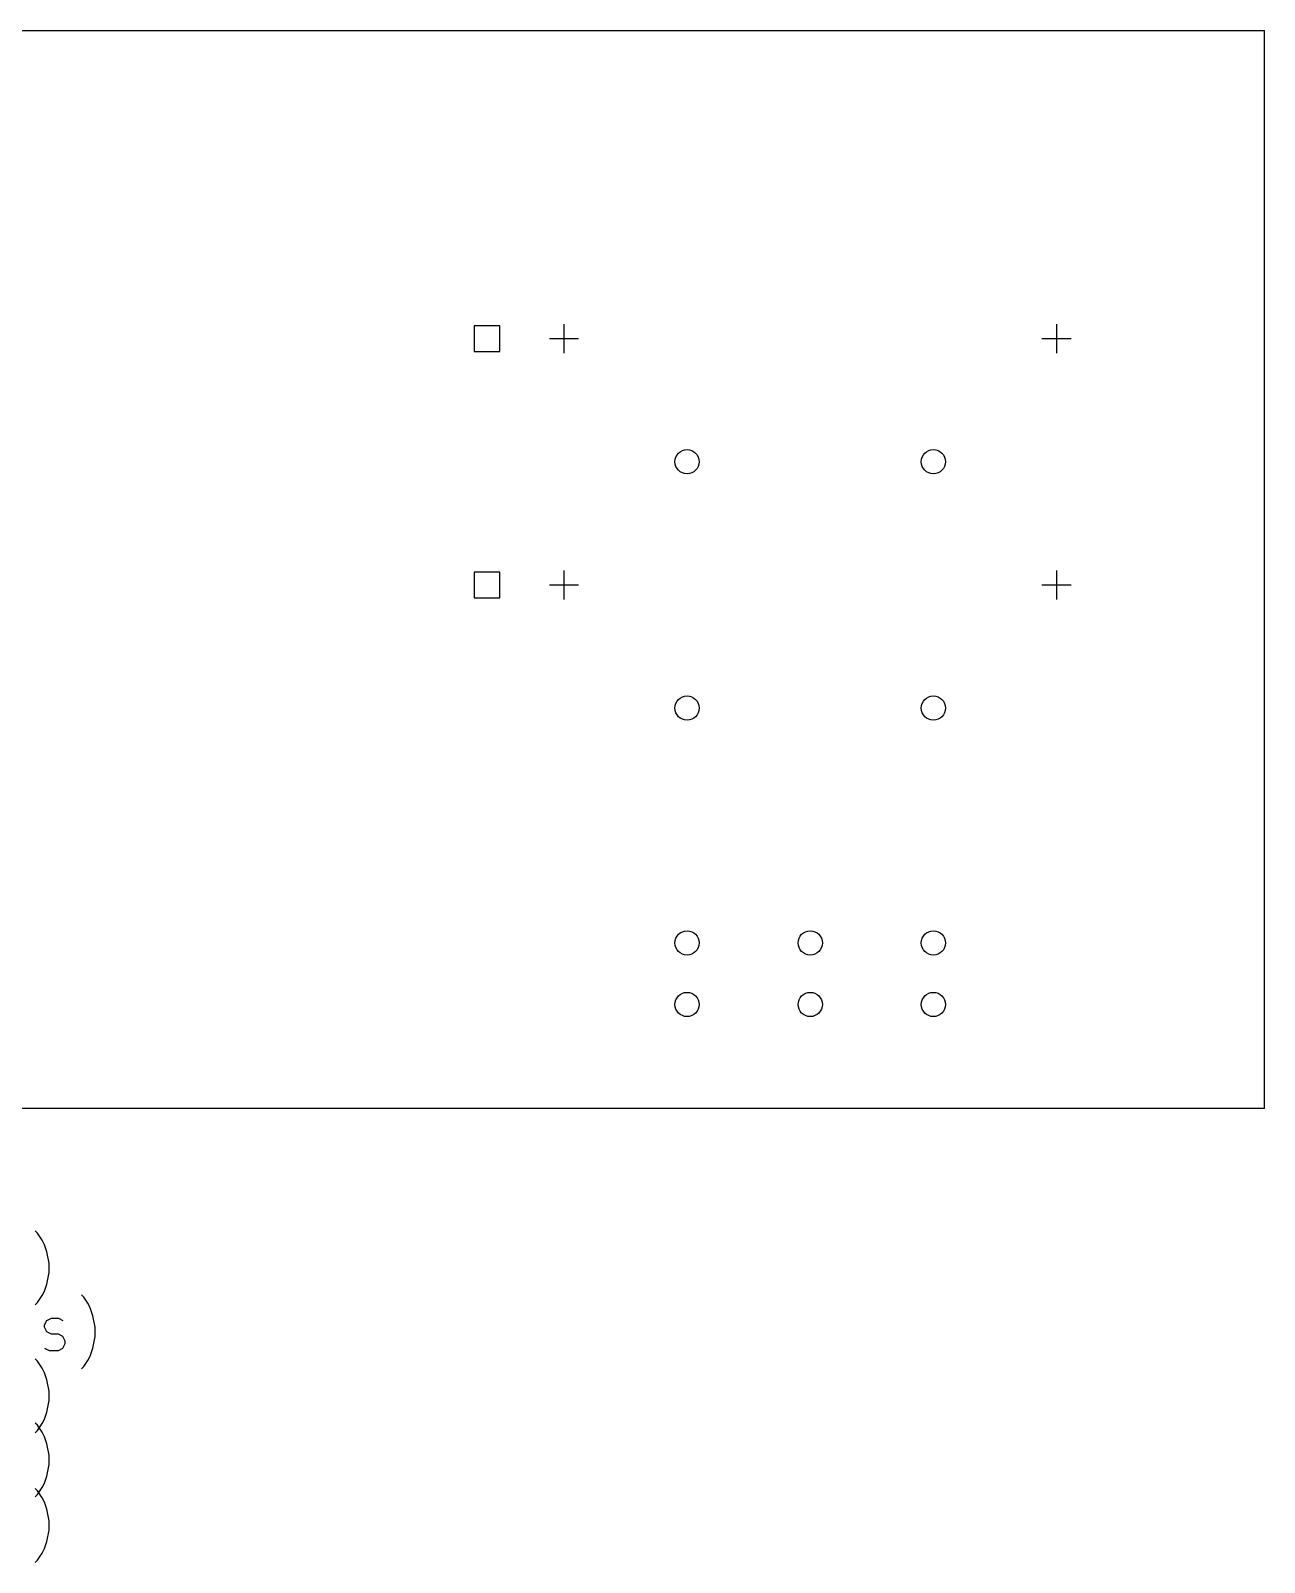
# Model space of a CAD drawing. Extents: x 93 to 194, y -130 to -67.
# Drawn here: x 142.8 to 193.7, y -129.8 to -66.7 of the extents above; entities that cross this region are included whole.
import ezdxf

# ---------------------------------------------------------------- set-up
doc = ezdxf.new("R2010")
doc.units = 0
doc.layers.add('BLACK', color=7, linetype='CONTINUOUS')

msp = doc.modelspace()

# ---------------------------------------------------------------- linework, layer by layer
at = {"layer": 'BLACK', "linetype": 'CONTINUOUS'}
for p, q in [((95.25, -66.675), (193.675, -66.675)), ((193.675, -111.125), (193.675, -66.675)), ((162.137835, -78.844666), (161.077165, -78.844666)), ((161.077165, -78.844666), (161.077165, -79.905336)), ((162.137835, -79.905336), (162.137835, -78.844666)), ((164.7825, -78.775001), (164.7825, -79.975001)), ((185.1025, -78.775001), (185.1025, -79.975001)), ((164.1825, -79.375001), (165.3825, -79.375001)), ((184.5025, -79.375001), (185.7025, -79.375001)), ((161.077165, -79.905336), (162.137835, -79.905336)), ((162.137835, -89.004666), (161.077165, -89.004666)), ((161.077165, -89.004666), (161.077165, -90.065336)), ((162.137835, -90.065336), (162.137835, -89.004666)), ((164.7825, -88.935001), (164.7825, -90.135001)), ((185.1025, -88.935001), (185.1025, -90.135001)), ((164.1825, -89.535001), (165.3825, -89.535001)), ((184.5025, -89.535001), (185.7025, -89.535001)), ((161.077165, -90.065336), (162.137835, -90.065336)), ((193.675, -111.125), (95.25, -111.125)), ((143.070868, -116.274361), (142.97563, -116.179123)), ((143.261344, -116.560076), (143.070868, -116.274361)), ((143.356582, -116.750552), (143.261344, -116.560076)), ((143.45182, -117.036266), (143.356582, -116.750552)), ((143.547058, -117.512457), (143.45182, -117.036266)), ((143.45182, -118.3696), (143.547058, -117.893409)), ((143.547058, -117.893409), (143.547058, -117.512457)), ((143.261344, -118.84579), (143.356582, -118.655314)), ((143.356582, -118.655314), (143.45182, -118.3696)), ((142.97563, -119.226742), (143.070868, -119.131504)), ((143.070868, -119.131504), (143.261344, -118.84579)), ((144.97563, -118.914361), (144.880392, -118.819123)), ((145.166106, -119.200076), (144.97563, -118.914361)), ((145.261344, -119.390552), (145.166106, -119.200076)), ((145.356582, -119.676266), (145.261344, -119.390552)), ((143.356582, -120.057219), (143.45182, -119.866742)), ((143.45182, -119.866742), (143.642296, -119.771504)), ((143.642296, -119.771504), (143.92801, -119.771504)), ((143.92801, -119.771504), (144.118487, -119.866742)), ((145.45182, -120.152457), (145.356582, -119.676266)), ((143.356582, -120.152457), (143.356582, -120.057219)), ((143.45182, -120.342933), (143.356582, -120.152457)), ((143.642296, -120.438171), (143.45182, -120.342933)), ((143.92801, -120.438171), (143.642296, -120.438171)), ((144.118487, -120.533409), (143.92801, -120.438171)), ((144.213725, -120.723885), (144.118487, -120.533409)), ((145.356582, -121.0096), (145.45182, -120.533409)), ((145.45182, -120.533409), (145.45182, -120.152457)), ((143.356582, -121.0096), (143.547058, -121.104838)), ((143.547058, -121.104838), (143.92801, -121.104838)), ((143.92801, -121.104838), (144.118487, -121.0096)), ((144.118487, -121.0096), (144.213725, -120.819123)), ((144.213725, -120.819123), (144.213725, -120.723885)), ((145.261344, -121.295314), (145.356582, -121.0096)), ((143.070868, -121.554361), (142.97563, -121.459123)), ((143.261344, -121.840076), (143.070868, -121.554361)), ((143.356582, -122.030552), (143.261344, -121.840076)), ((144.880392, -121.866742), (144.97563, -121.771504)), ((144.97563, -121.771504), (145.166106, -121.48579)), ((145.166106, -121.48579), (145.261344, -121.295314)), ((143.45182, -122.316266), (143.356582, -122.030552)), ((143.547058, -122.792457), (143.45182, -122.316266)), ((143.45182, -123.6496), (143.547058, -123.173409)), ((143.547058, -123.173409), (143.547058, -122.792457)), ((143.356582, -123.935314), (143.45182, -123.6496)), ((143.070868, -124.194361), (142.97563, -124.099123)), ((142.97563, -124.506742), (143.070868, -124.411504)), ((143.070868, -124.411504), (143.261344, -124.12579)), ((143.261344, -124.480076), (143.070868, -124.194361)), ((143.261344, -124.12579), (143.356582, -123.935314)), ((143.356582, -124.670552), (143.261344, -124.480076)), ((143.45182, -124.956266), (143.356582, -124.670552)), ((143.547058, -125.432457), (143.45182, -124.956266)), ((143.547058, -125.813409), (143.547058, -125.432457)), ((143.356582, -126.575314), (143.45182, -126.2896)), ((143.45182, -126.2896), (143.547058, -125.813409)), ((143.070868, -126.894361), (142.97563, -126.799123)), ((143.070868, -127.051504), (143.261344, -126.76579)), ((143.261344, -127.180076), (143.070868, -126.894361)), ((143.261344, -126.76579), (143.356582, -126.575314)), ((142.97563, -127.146742), (143.070868, -127.051504)), ((143.356582, -127.370552), (143.261344, -127.180076)), ((143.45182, -127.656266), (143.356582, -127.370552)), ((143.547058, -128.132457), (143.45182, -127.656266)), ((143.547058, -128.513409), (143.547058, -128.132457)), ((143.45182, -128.9896), (143.547058, -128.513409)), ((143.070868, -129.751504), (143.261344, -129.46579)), ((143.261344, -129.46579), (143.356582, -129.275314)), ((143.356582, -129.275314), (143.45182, -128.9896)), ((142.97563, -129.846742), (143.070868, -129.751504))]:
    msp.add_line(p, q, dxfattribs=at)
at = {"layer": 'BLACK'}
for centre in [(169.862501, -84.455001), (180.022499, -84.455001), (169.862501, -94.615001), (180.022499, -94.615001), (169.8625, -104.29875), (174.9425, -104.29875), (180.0225, -104.29875), (169.8625, -106.83875), (174.9425, -106.83875), (180.0225, -106.83875)]:
    msp.add_circle(centre, 0.5, dxfattribs=at)

doc.saveas('drawing.dxf')
